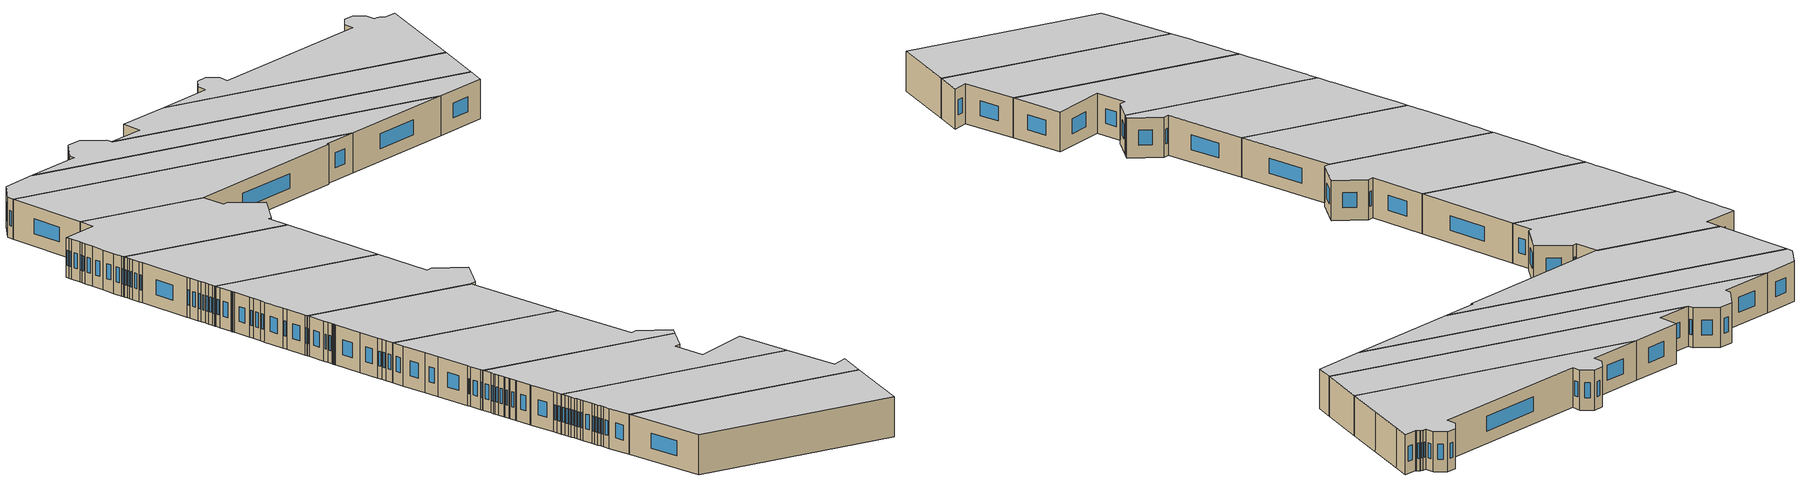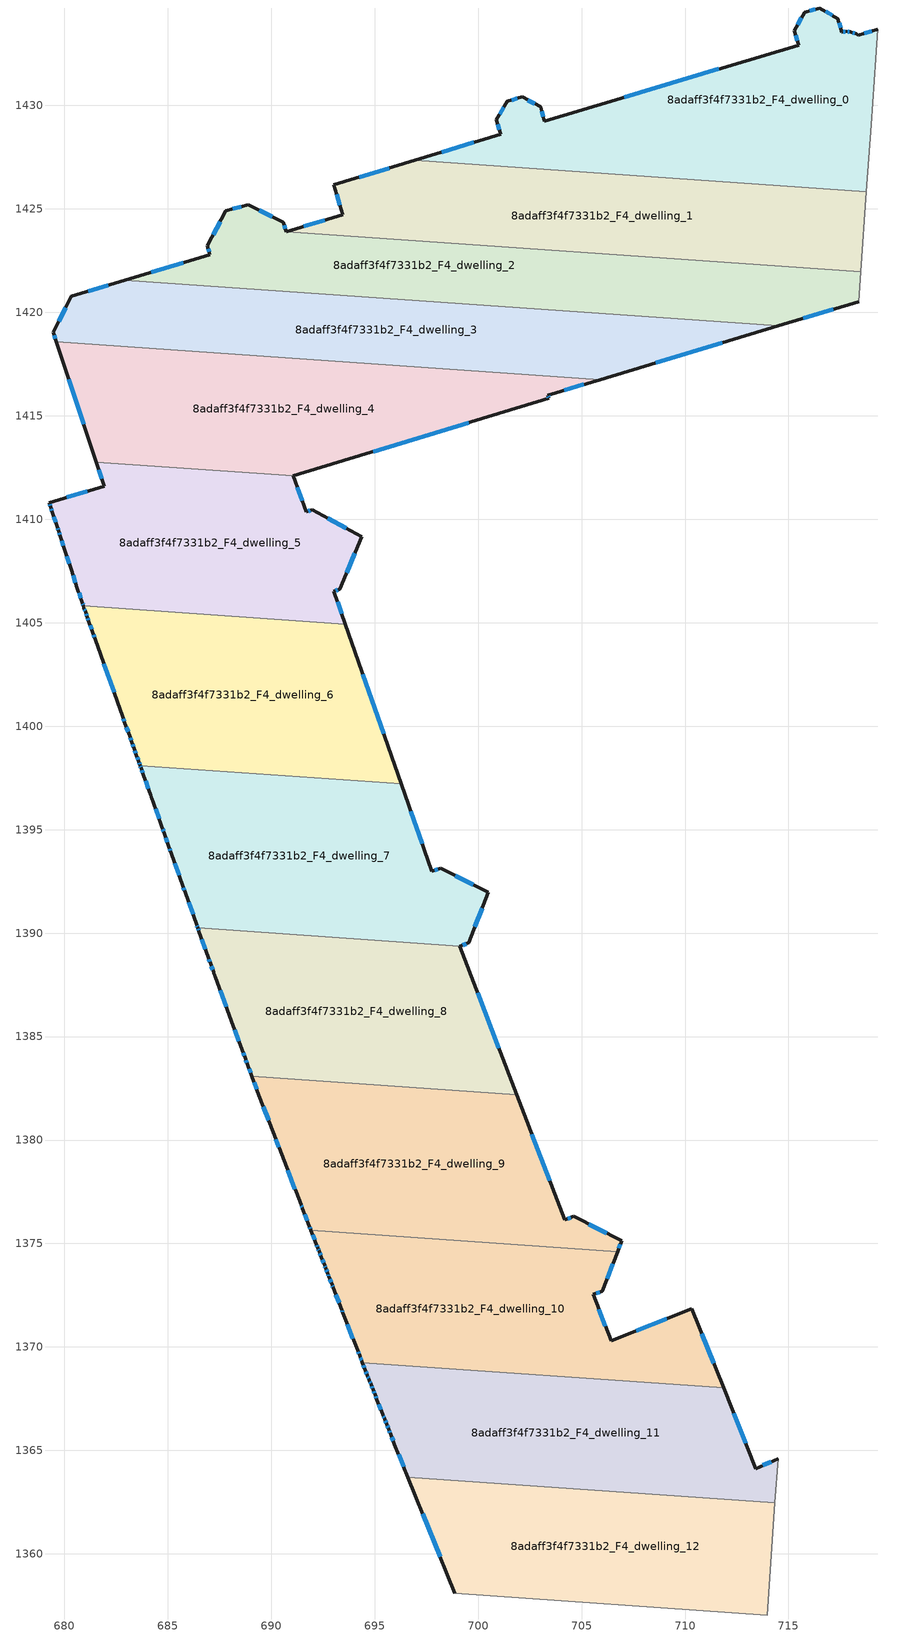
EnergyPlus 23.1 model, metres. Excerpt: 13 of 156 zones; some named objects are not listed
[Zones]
8adaff3f4f7331b2_F4_dwelling_0
 floor to 8adaff3f4f7331b2_F3_dwelling_0 (EU_floor_Construction): 719.31,1433.68 718.76,1425.82 696.94,1427.34 701.1,1428.6 700.89,1429.3 701.4,1430.2 702.12,1430.41 703.03,1429.93 703.21,1429.23 715.49,1432.92 715.28,1433.62 715.79,1434.51 716.52,1434.71 717.39,1434.19 717.58,1433.54 717.8,1433.58 717.99,1433.56 718.04,1433.55 718.27,1433.46 718.36,1433.4 z12
 wall outside (EU_wall_Construction): 719.31,1433.68 718.36,1433.4 718.27,1433.46 718.04,1433.55 717.99,1433.56 717.8,1433.58 717.58,1433.54 717.39,1434.19 716.52,1434.71 715.79,1434.51 715.28,1433.62 715.49,1432.92 703.21,1429.23 703.03,1429.93 702.12,1430.41 701.4,1430.2 700.89,1429.3 701.1,1428.6 696.94,1427.34 z12:15
 wall to 8adaff3f4f7331b2_F4_dwelling_1 (EU_wall_Construction): 696.94,1427.34 718.76,1425.82 z12:15
 wall to 8adaff3f4f7331b2_F4_dwelling_19 (EU_wall_Construction): 718.76,1425.82 718.99,1429.07 z12:15
 wall to 8adaff3f4f7331b2_F4_dwelling_17 (EU_wall_Construction): 719.21,1432.26 719.31,1433.68 z12:15
 wall to 8adaff3f4f7331b2_F4_dwelling_18 (EU_wall_Construction): 718.99,1429.07 719.21,1432.26 z12:15
 window (EU_Window_Construction): 701.9,1430.34 701.63,1430.26 / 702.75,1430.08 702.41,1430.26 / 703.15,1429.45 703.09,1429.71 / 711.64,1431.76 707.06,1430.39 / 715.34,1433.4 715.42,1433.14 / 715.63,1434.23 715.44,1433.9 / 716.29,1434.65 716.02,1434.57 / 717.12,1434.35 716.79,1434.55 / 717.52,1433.75 717.45,1433.99 / 717.73,1433.57 717.65,1433.55 / 717.93,1433.56 717.86,1433.57 / 718.2,1433.49 718.11,1433.52 / 719.01,1433.59 718.66,1433.49 / 699.8,1428.21 698.24,1427.74 / 700.95,1429.08 701.03,1428.82 / 701.24,1429.92 701.05,1429.58 z12.94:14.06
 ceiling to 8adaff3f4f7331b2_F5_dwelling_0 (EU_floor_Construction): 718.76,1425.82 719.31,1433.68 718.36,1433.4 718.27,1433.46 718.04,1433.55 717.99,1433.56 717.8,1433.58 717.58,1433.54 717.39,1434.19 716.52,1434.71 715.79,1434.51 715.28,1433.62 715.49,1432.92 703.21,1429.23 703.03,1429.93 702.12,1430.41 701.4,1430.2 700.89,1429.3 701.1,1428.6 696.94,1427.34 z15
8adaff3f4f7331b2_F4_dwelling_1
 floor to 8adaff3f4f7331b2_F3_dwelling_1 (EU_floor_Construction): 718.76,1425.82 718.49,1421.97 690.72,1423.9 693.46,1424.72 693.03,1426.16 696.94,1427.34 z12
 wall outside (EU_wall_Construction): 696.94,1427.34 693.03,1426.16 693.46,1424.72 690.72,1423.9 z12:15
 wall to 8adaff3f4f7331b2_F4_dwelling_2 (EU_wall_Construction): 690.72,1423.9 718.49,1421.97 z12:15
 wall to 8adaff3f4f7331b2_F4_dwelling_19 (EU_wall_Construction): 718.49,1421.97 718.76,1425.82 z12:15
 window (EU_Window_Construction): 692.6,1424.46 691.58,1424.16 / 693.16,1425.71 693.32,1425.17 / 695.71,1426.97 694.26,1426.53 z12.94:14.06
 ceiling to 8adaff3f4f7331b2_F5_dwelling_1 (EU_floor_Construction): 718.49,1421.97 718.76,1425.82 696.94,1427.34 693.03,1426.16 693.46,1424.72 690.72,1423.9 z15
8adaff3f4f7331b2_F4_dwelling_10
 floor to 8adaff3f4f7331b2_F3_dwelling_10 (EU_floor_Construction): 710.33,1371.85 711.86,1368.02 694.41,1369.23 694.27,1369.59 694.18,1369.83 693.46,1371.66 693.41,1371.8 692.99,1372.87 692.94,1373 692.79,1373.41 692.73,1373.54 692.63,1373.81 692.58,1373.94 692.42,1374.35 692.32,1374.61 692.25,1374.79 692.18,1374.96 691.92,1375.64 706.74,1374.61 706.01,1372.7 705.57,1372.54 706.42,1370.29 z12
 wall outside (EU_wall_Construction): 691.92,1375.64 692.18,1374.96 692.25,1374.79 692.32,1374.61 692.42,1374.35 692.58,1373.94 692.63,1373.81 692.73,1373.54 692.79,1373.41 692.94,1373 692.99,1372.87 693.41,1371.8 693.46,1371.66 694.18,1369.83 694.27,1369.59 694.41,1369.23 / 711.86,1368.02 710.33,1371.85 706.42,1370.29 705.57,1372.54 706.01,1372.7 706.74,1374.61 z12:15
 wall to 8adaff3f4f7331b2_F4_dwelling_9 (EU_wall_Construction): 706.74,1374.61 691.92,1375.64 z12:15
 wall to 8adaff3f4f7331b2_F4_dwelling_11 (EU_wall_Construction): 694.41,1369.23 711.86,1368.02 z12:15
 window (EU_Window_Construction): 693.43,1371.76 693.45,1371.71 / 693.12,1372.53 693.28,1372.13 / 692.96,1372.96 692.98,1372.91 / 692.83,1373.28 692.89,1373.13 / 692.75,1373.5 692.77,1373.45 / 692.66,1373.73 692.7,1373.63 / 692.59,1373.9 692.61,1373.85 / 692.47,1374.22 692.53,1374.07 / 692.35,1374.53 692.39,1374.43 / 692.27,1374.73 692.3,1374.67 / 692.2,1374.91 692.23,1374.84 / 692,1375.43 692.1,1375.17 / 706.24,1373.3 706.51,1374.01 / 705.71,1372.59 705.87,1372.65 / 706.16,1371 705.84,1371.83 / 709.11,1371.36 707.65,1370.78 / 711.38,1369.22 710.81,1370.65 / 694.31,1369.48 694.37,1369.35 / 694.21,1369.76 694.24,1369.67 / 693.69,1371.09 693.95,1370.41 z12.94:14.06
 ceiling to 8adaff3f4f7331b2_F5_dwelling_10 (EU_floor_Construction): 711.86,1368.02 710.33,1371.85 706.42,1370.29 705.57,1372.54 706.01,1372.7 706.74,1374.61 691.92,1375.64 692.18,1374.96 692.25,1374.79 692.32,1374.61 692.42,1374.35 692.58,1373.94 692.63,1373.81 692.73,1373.54 692.79,1373.41 692.94,1373 692.99,1372.87 693.41,1371.8 693.46,1371.66 694.18,1369.83 694.27,1369.59 694.41,1369.23 z15
8adaff3f4f7331b2_F4_dwelling_11
 floor to 8adaff3f4f7331b2_F3_dwelling_11 (EU_floor_Construction): 711.86,1368.02 713.41,1364.12 714.49,1364.6 714.34,1362.46 696.61,1363.7 695.96,1365.31 695.77,1365.78 695.68,1366.01 695.58,1366.26 695.49,1366.5 695.4,1366.74 695.11,1367.45 695.02,1367.69 694.93,1367.93 694.83,1368.17 694.74,1368.4 694.65,1368.64 694.55,1368.88 694.41,1369.23 z12
 wall outside (EU_wall_Construction): 694.41,1369.23 694.55,1368.88 694.65,1368.64 694.74,1368.4 694.83,1368.17 694.93,1367.93 695.02,1367.69 695.11,1367.45 695.4,1366.74 695.49,1366.5 695.58,1366.26 695.68,1366.01 695.77,1365.78 695.96,1365.31 696.61,1363.7 / 714.49,1364.6 713.41,1364.12 711.86,1368.02 z12:15
 wall to 8adaff3f4f7331b2_F4_dwelling_12 (EU_wall_Construction): 696.61,1363.7 714.34,1362.46 z12:15
 wall to 8adaff3f4f7331b2_F4_dwelling_13 (EU_wall_Construction): 714.34,1362.46 714.49,1364.6 z12:15
 window (EU_Window_Construction): 695.61,1366.18 695.65,1366.09 / 695.52,1366.42 695.55,1366.33 / 695.42,1366.66 695.46,1366.57 / 695.2,1367.23 695.31,1366.96 / 695.05,1367.61 695.08,1367.52 / 694.95,1367.85 694.99,1367.76 / 694.86,1368.09 694.9,1368 / 694.77,1368.33 694.8,1368.24 / 694.67,1368.57 694.71,1368.48 / 694.58,1368.8 694.62,1368.71 / 694.45,1369.12 694.51,1368.99 / 712.93,1365.34 712.35,1366.8 / 714.16,1364.45 713.75,1364.27 / 696.16,1364.8 696.4,1364.2 / 695.83,1365.64 695.9,1365.46 / 695.71,1365.94 695.74,1365.86 z12.94:14.06
 ceiling to 8adaff3f4f7331b2_F5_dwelling_11 (EU_floor_Construction): 714.34,1362.46 714.49,1364.6 713.41,1364.12 711.86,1368.02 694.41,1369.23 694.55,1368.88 694.65,1368.64 694.74,1368.4 694.83,1368.17 694.93,1367.93 695.02,1367.69 695.11,1367.45 695.4,1366.74 695.49,1366.5 695.58,1366.26 695.68,1366.01 695.77,1365.78 695.96,1365.31 696.61,1363.7 z15
8adaff3f4f7331b2_F4_dwelling_12
 floor to 8adaff3f4f7331b2_F3_dwelling_12 (EU_floor_Construction): 714.34,1362.46 713.97,1357.05 698.87,1358.1 696.61,1363.7 z12
 wall outside (EU_wall_Construction): 696.61,1363.7 698.87,1358.1 z12:15
 wall to 8adaff3f4f7331b2_F4_dwelling_13 (EU_wall_Construction): 698.87,1358.1 713.97,1357.05 714.34,1362.46 z12:15
 window (EU_Window_Construction): 697.32,1361.94 698.16,1359.85 z12.94:14.06
 ceiling to 8adaff3f4f7331b2_F5_dwelling_12 (EU_floor_Construction): 713.97,1357.05 714.34,1362.46 696.61,1363.7 698.87,1358.1 z15
8adaff3f4f7331b2_F4_dwelling_2
 floor to 8adaff3f4f7331b2_F3_dwelling_2 (EU_floor_Construction): 718.49,1421.97 718.39,1420.52 714.51,1419.35 682.93,1421.55 687.04,1422.79 686.92,1423.21 687.81,1424.9 688.88,1425.21 690.59,1424.36 690.72,1423.9 z12
 wall outside (EU_wall_Construction): 690.72,1423.9 690.59,1424.36 688.88,1425.21 687.81,1424.9 686.92,1423.21 687.04,1422.79 682.93,1421.55 / 714.51,1419.35 718.39,1420.52 z12:15
 wall to 8adaff3f4f7331b2_F4_dwelling_3 (EU_wall_Construction): 682.93,1421.55 714.51,1419.35 z12:15
 wall to 8adaff3f4f7331b2_F4_dwelling_19 (EU_wall_Construction): 718.39,1420.52 718.49,1421.97 z12:15
 window (EU_Window_Construction): 690.68,1424.04 690.63,1424.21 / 715.72,1419.72 717.17,1420.15 / 685.75,1422.4 684.22,1421.94 / 686.95,1423.08 687,1422.92 / 687.53,1424.37 687.2,1423.74 / 688.55,1425.11 688.15,1424.99 / 690.05,1424.62 689.42,1424.94 z12.94:14.06
 ceiling to 8adaff3f4f7331b2_F5_dwelling_2 (EU_floor_Construction): 718.39,1420.52 718.49,1421.97 690.72,1423.9 690.59,1424.36 688.88,1425.21 687.81,1424.9 686.92,1423.21 687.04,1422.79 682.93,1421.55 714.51,1419.35 z15
8adaff3f4f7331b2_F4_dwelling_3
 floor to 8adaff3f4f7331b2_F3_dwelling_3 (EU_floor_Construction): 714.51,1419.35 705.9,1416.75 679.62,1418.58 679.47,1419.04 680.35,1420.77 682.93,1421.55 z12
 wall outside (EU_wall_Construction): 705.9,1416.75 714.51,1419.35 / 682.93,1421.55 680.35,1420.77 679.47,1419.04 679.62,1418.58 z12:15
 wall to 8adaff3f4f7331b2_F4_dwelling_4 (EU_wall_Construction): 679.62,1418.58 705.9,1416.75 z12:15
 window (EU_Window_Construction): 708.6,1417.57 711.81,1418.53 / 679.51,1418.89 679.57,1418.73 / 680.07,1420.23 679.74,1419.58 / 682.12,1421.31 681.16,1421.01 z12.94:14.06
 ceiling to 8adaff3f4f7331b2_F5_dwelling_3 (EU_floor_Construction): 714.51,1419.35 682.93,1421.55 680.35,1420.77 679.47,1419.04 679.62,1418.58 705.9,1416.75 z15
8adaff3f4f7331b2_F4_dwelling_4
 floor to 8adaff3f4f7331b2_F3_dwelling_4 (EU_floor_Construction): 705.9,1416.75 703.38,1415.99 703.42,1415.84 691.07,1412.1 681.55,1412.76 679.62,1418.58 z12
 wall outside (EU_wall_Construction): 691.07,1412.1 703.42,1415.84 703.38,1415.99 705.9,1416.75 / 679.62,1418.58 681.55,1412.76 z12:15
 wall to 8adaff3f4f7331b2_F4_dwelling_5 (EU_wall_Construction): 681.55,1412.76 691.07,1412.1 z12:15
 window (EU_Window_Construction): 703.41,1415.89 703.39,1415.94 / 694.94,1413.27 699.55,1414.67 / 680.22,1416.76 680.94,1414.59 / 704.17,1416.23 705.11,1416.51 z12.94:14.06
 ceiling to 8adaff3f4f7331b2_F5_dwelling_4 (EU_floor_Construction): 703.42,1415.84 703.38,1415.99 705.9,1416.75 679.62,1418.58 681.55,1412.76 691.07,1412.1 z15
8adaff3f4f7331b2_F4_dwelling_5
 floor to 8adaff3f4f7331b2_F3_dwelling_5 (EU_floor_Construction): 691.97,1410.45 694.39,1409.15 693.31,1406.62 693.03,1406.52 693.59,1404.94 680.92,1405.82 680.87,1405.96 680.64,1406.65 680.33,1407.57 680.03,1408.5 679.8,1409.19 679.73,1409.42 679.65,1409.65 679.43,1410.34 679.35,1410.57 679.28,1410.8 681.94,1411.6 681.55,1412.76 691.07,1412.1 691.69,1410.36 z12
 wall outside (EU_wall_Construction): 681.55,1412.76 681.94,1411.6 679.28,1410.8 679.35,1410.57 679.43,1410.34 679.65,1409.65 679.73,1409.42 679.8,1409.19 680.03,1408.5 680.33,1407.57 680.64,1406.65 680.87,1405.96 680.92,1405.82 / 693.59,1404.94 693.03,1406.52 693.31,1406.62 694.39,1409.15 691.97,1410.45 691.69,1410.36 691.07,1412.1 z12:15
 wall to 8adaff3f4f7331b2_F4_dwelling_6 (EU_wall_Construction): 680.92,1405.82 693.59,1404.94 z12:15
 window (EU_Window_Construction): 680.12,1408.21 680.24,1407.86 / 679.87,1408.97 679.96,1408.71 / 679.75,1409.35 679.78,1409.26 / 679.68,1409.58 679.7,1409.49 / 679.5,1410.12 679.58,1409.87 / 679.38,1410.5 679.4,1410.41 / 679.3,1410.73 679.33,1410.64 / 681.1,1411.35 680.11,1411.05 / 681.67,1412.4 681.81,1411.96 / 691.5,1410.9 691.27,1411.55 / 691.89,1410.42 691.78,1410.39 / 693.63,1409.56 692.73,1410.04 / 693.65,1407.41 694.05,1408.35 / 693.12,1406.55 693.22,1406.59 / 693.41,1405.43 693.21,1406.03 / 680.89,1405.92 680.91,1405.87 / 680.71,1406.44 680.8,1406.18 / 680.43,1407.28 680.54,1406.94 z12.94:14.06
 ceiling to 8adaff3f4f7331b2_F5_dwelling_5 (EU_floor_Construction): 693.59,1404.94 693.03,1406.52 693.31,1406.62 694.39,1409.15 691.97,1410.45 691.69,1410.36 691.07,1412.1 681.55,1412.76 681.94,1411.6 679.28,1410.8 679.35,1410.57 679.43,1410.34 679.65,1409.65 679.73,1409.42 679.8,1409.19 680.03,1408.5 680.33,1407.57 680.64,1406.65 680.87,1405.96 680.92,1405.82 z15
8adaff3f4f7331b2_F4_dwelling_6
 floor to 8adaff3f4f7331b2_F3_dwelling_6 (EU_floor_Construction): 693.59,1404.94 696.29,1397.21 683.67,1398.09 683.6,1398.29 683.49,1398.6 683.38,1398.91 683.27,1399.22 683.16,1399.53 682.93,1400.15 682.82,1400.46 681.49,1404.2 681.38,1404.51 681.19,1405.05 681.11,1405.28 681.03,1405.5 680.95,1405.73 680.92,1405.82 z12
 wall outside (EU_wall_Construction): 680.92,1405.82 680.95,1405.73 681.03,1405.5 681.11,1405.28 681.19,1405.05 681.38,1404.51 681.49,1404.2 682.82,1400.46 682.93,1400.15 683.16,1399.53 683.27,1399.22 683.38,1398.91 683.49,1398.6 683.6,1398.29 683.67,1398.09 / 696.29,1397.21 693.59,1404.94 z12:15
 wall to 8adaff3f4f7331b2_F4_dwelling_7 (EU_wall_Construction): 683.67,1398.09 696.29,1397.21 z12:15
 window (EU_Window_Construction): 683.3,1399.12 683.34,1399 / 683.19,1399.43 683.23,1399.32 / 683,1399.96 683.09,1399.72 / 682.86,1400.37 682.9,1400.25 / 681.91,1403.03 682.41,1401.63 / 681.42,1404.41 681.46,1404.29 / 681.25,1404.88 681.32,1404.68 / 681.14,1405.2 681.17,1405.12 / 681.06,1405.43 681.09,1405.35 / 680.98,1405.66 681.01,1405.58 / 695.44,1399.63 694.43,1402.52 / 683.62,1398.22 683.65,1398.15 / 683.52,1398.5 683.57,1398.38 / 683.41,1398.81 683.45,1398.69 z12.94:14.06
 ceiling to 8adaff3f4f7331b2_F5_dwelling_6 (EU_floor_Construction): 696.29,1397.21 693.59,1404.94 680.92,1405.82 680.95,1405.73 681.03,1405.5 681.11,1405.28 681.19,1405.05 681.38,1404.51 681.49,1404.2 682.82,1400.46 682.93,1400.15 683.16,1399.53 683.27,1399.22 683.38,1398.91 683.49,1398.6 683.6,1398.29 683.67,1398.09 z15
8adaff3f4f7331b2_F4_dwelling_7
 floor to 8adaff3f4f7331b2_F3_dwelling_7 (EU_floor_Construction): 696.29,1397.21 697.77,1392.99 698.18,1393.14 700.48,1391.96 699.56,1389.54 699.12,1389.37 686.45,1390.25 686.4,1390.41 685.84,1391.98 685.73,1392.29 685.17,1393.87 685.06,1394.18 684.83,1394.81 684.72,1395.13 684.27,1396.4 684.25,1396.45 684.23,1396.53 684.21,1396.57 684.2,1396.61 684.19,1396.63 684.17,1396.67 683.82,1397.66 683.71,1397.97 683.67,1398.09 z12
 wall outside (EU_wall_Construction): 683.67,1398.09 683.71,1397.97 683.82,1397.66 684.17,1396.67 684.19,1396.63 684.2,1396.61 684.21,1396.57 684.23,1396.53 684.25,1396.45 684.27,1396.4 684.72,1395.13 684.83,1394.81 685.06,1394.18 685.17,1393.87 685.73,1392.29 685.84,1391.98 686.4,1390.41 686.45,1390.25 / 699.12,1389.37 699.56,1389.54 700.48,1391.96 698.18,1393.14 697.77,1392.99 696.29,1397.21 z12:15
 wall to 8adaff3f4f7331b2_F4_dwelling_8 (EU_wall_Construction): 686.45,1390.25 699.12,1389.37 z12:15
 window (EU_Window_Construction): 685.76,1392.2 685.8,1392.08 / 685.34,1393.38 685.55,1392.79 / 685.09,1394.09 685.13,1393.97 / 684.9,1394.62 684.99,1394.38 / 684.76,1395.03 684.8,1394.91 / 684.41,1396 684.58,1395.53 / 683.93,1397.35 684.06,1396.98 / 683.75,1397.88 683.79,1397.76 / 683.68,1398.05 683.7,1398.01 / 697.3,1394.31 696.75,1395.89 / 698.05,1393.09 697.9,1393.04 / 699.76,1392.33 698.9,1392.77 / 699.85,1390.3 700.19,1391.2 / 699.26,1389.42 699.42,1389.49 / 686.42,1390.36 686.44,1390.3 / 686.01,1391.49 686.22,1390.9 z12.94:14.06
 ceiling to 8adaff3f4f7331b2_F5_dwelling_7 (EU_floor_Construction): 699.56,1389.54 700.48,1391.96 698.18,1393.14 697.77,1392.99 696.29,1397.21 683.67,1398.09 683.71,1397.97 683.82,1397.66 684.17,1396.67 684.19,1396.63 684.2,1396.61 684.21,1396.57 684.23,1396.53 684.25,1396.45 684.27,1396.4 684.72,1395.13 684.83,1394.81 685.06,1394.18 685.17,1393.87 685.73,1392.29 685.84,1391.98 686.4,1390.41 686.45,1390.25 699.12,1389.37 z15
8adaff3f4f7331b2_F4_dwelling_8
 floor to 8adaff3f4f7331b2_F3_dwelling_8 (EU_floor_Construction): 699.12,1389.37 701.87,1382.18 689.07,1383.08 688.87,1383.61 688.74,1383.97 688.6,1384.33 688.07,1385.77 687.29,1387.89 687.28,1387.93 687.27,1387.97 687.25,1388.02 687.23,1388.07 687.21,1388.11 687.07,1388.52 686.96,1388.83 686.51,1390.09 686.45,1390.25 z12
 wall outside (EU_wall_Construction): 686.45,1390.25 686.51,1390.09 686.96,1388.83 687.07,1388.52 687.21,1388.11 687.23,1388.07 687.25,1388.02 687.27,1387.97 687.28,1387.93 687.29,1387.89 688.07,1385.77 688.6,1384.33 688.74,1383.97 688.87,1383.61 689.07,1383.08 / 701.87,1382.18 699.12,1389.37 z12:15
 wall to 8adaff3f4f7331b2_F4_dwelling_9 (EU_wall_Construction): 689.07,1383.08 701.87,1382.18 z12:15
 window (EU_Window_Construction): 688.24,1385.32 688.44,1384.78 / 687.54,1387.23 687.83,1386.44 / 687.11,1388.39 687.17,1388.24 / 686.99,1388.73 687.03,1388.62 / 686.65,1389.7 686.82,1389.23 / 686.47,1390.2 686.49,1390.14 / 701.01,1384.44 699.98,1387.12 / 688.93,1383.44 689.01,1383.24 / 688.78,1383.86 688.83,1383.72 / 688.65,1384.22 688.7,1384.08 z12.94:14.06
 ceiling to 8adaff3f4f7331b2_F5_dwelling_8 (EU_floor_Construction): 701.87,1382.18 699.12,1389.37 686.45,1390.25 686.51,1390.09 686.96,1388.83 687.07,1388.52 687.21,1388.11 687.23,1388.07 687.25,1388.02 687.27,1387.97 687.28,1387.93 687.29,1387.89 688.07,1385.77 688.6,1384.33 688.74,1383.97 688.87,1383.61 689.07,1383.08 z15
8adaff3f4f7331b2_F4_dwelling_9
 floor to 8adaff3f4f7331b2_F3_dwelling_9 (EU_floor_Construction): 701.87,1382.18 704.19,1376.14 704.63,1376.31 706.94,1375.13 706.74,1374.61 691.92,1375.64 691.91,1375.65 691.85,1375.83 691.51,1376.7 691.44,1376.87 690.5,1379.31 690.09,1380.38 689.41,1382.18 689.07,1383.08 z12
 wall outside (EU_wall_Construction): 689.07,1383.08 689.41,1382.18 690.09,1380.38 690.5,1379.31 691.44,1376.87 691.51,1376.7 691.85,1375.83 691.91,1375.65 691.92,1375.64 / 706.74,1374.61 706.94,1375.13 704.63,1376.31 704.19,1376.14 701.87,1382.18 z12:15
 window (EU_Window_Construction): 691.46,1376.81 691.49,1376.75 / 690.8,1378.54 691.15,1377.63 / 690.22,1380.05 690.37,1379.64 / 689.62,1381.61 689.88,1380.94 / 689.18,1382.79 689.3,1382.46 / 703.46,1378.04 702.6,1380.29 / 704.49,1376.26 704.33,1376.19 / 706.21,1375.5 705.35,1375.94 / 706.8,1374.77 706.87,1374.97 / 691.87,1375.77 691.89,1375.71 / 691.62,1376.42 691.74,1376.1 z12.94:14.06
 ceiling to 8adaff3f4f7331b2_F5_dwelling_9 (EU_floor_Construction): 706.74,1374.61 706.94,1375.13 704.63,1376.31 704.19,1376.14 701.87,1382.18 689.07,1383.08 689.41,1382.18 690.09,1380.38 690.5,1379.31 691.44,1376.87 691.51,1376.7 691.85,1375.83 691.91,1375.65 691.92,1375.64 z15
[Building]
EU S2 Campaign: North Axis=0; Terrain=City; Solar Distribution=FullExterior
[Site:Location]
Vienna: Latitude=48; Longitude=16.5; Time Zone=1; Elevation=183
[SizingPeriod:WeatherFileDays]
AnnualSizingPeriod: Begin Month=1; Begin Day of Month=1; End Month=12; End Day of Month=31; Day of Week for Start Day=Monday; Use Weather File Daylight Saving Period=No; Use Weather File Rain and Snow Indicators=No
[MATERIAL]
EU_InternalMass_Material: Roughness=MediumRough; Thickness=0.1; Conductivity=1; Density=1800; Specific Heat=900; Thermal Absorptance=0.9; Solar Absorptance=0.7; Visible Absorptance=0.7
[MATERIAL:NOMASS] Roughness=MediumRough; Thermal Absorptance=0.9; Solar Absorptance=0.7; Visible Absorptance=0.7
Name | Thermal Resistance
EU_wall_NoMass | 0.914258
EU_floor_NoMass | 1.09711
[WINDOWMATERIAL:SIMPLEGLAZINGSYSTEM]
EU_Window_SimpleGlazing: UFactor=2.09642; Solar Heat Gain Coefficient=0.65; Visible Transmittance=0.65
[CONSTRUCTION]
EU_wall_Construction: EU_wall_NoMass
EU_floor_Construction: EU_floor_NoMass
EU_Window_Construction: EU_Window_SimpleGlazing
EU_InternalMass_Construction: EU_InternalMass_Material
[ZONE] Type=1; Multiplier=1; Ceiling Height=autocalculate; Floor Area=autocalculate; Part of Total Floor Area=Yes
Name | Volume
8adaff3f4f7331b2_F4_dwelling_0 | 286.055
8adaff3f4f7331b2_F4_dwelling_1 | 290.933
8adaff3f4f7331b2_F4_dwelling_10 | 286.036
8adaff3f4f7331b2_F4_dwelling_11 | 286.045
8adaff3f4f7331b2_F4_dwelling_12 | 267.985
8adaff3f4f7331b2_F4_dwelling_2 | 281.104
8adaff3f4f7331b2_F4_dwelling_3 | 286.068
8adaff3f4f7331b2_F4_dwelling_4 | 307.83
8adaff3f4f7331b2_F4_dwelling_5 | 264.242
8adaff3f4f7331b2_F4_dwelling_6 | 286.013
8adaff3f4f7331b2_F4_dwelling_7 | 304.587
8adaff3f4f7331b2_F4_dwelling_8 | 267.466
8adaff3f4f7331b2_F4_dwelling_9 | 286.03
[INTERNALMASS] Construction=EU_InternalMass_Construction
Name | Zone or ZoneList | Surface Area
8adaff3f4f7331b2_F4_dwelling_0_EU_InternalMass | 8adaff3f4f7331b2_F4_dwelling_0 | 95.3512
8adaff3f4f7331b2_F4_dwelling_1_EU_InternalMass | 8adaff3f4f7331b2_F4_dwelling_1 | 96.978
8adaff3f4f7331b2_F4_dwelling_2_EU_InternalMass | 8adaff3f4f7331b2_F4_dwelling_2 | 93.701
8adaff3f4f7331b2_F4_dwelling_3_EU_InternalMass | 8adaff3f4f7331b2_F4_dwelling_3 | 95.3557
8adaff3f4f7331b2_F4_dwelling_4_EU_InternalMass | 8adaff3f4f7331b2_F4_dwelling_4 | 102.61
8adaff3f4f7331b2_F4_dwelling_5_EU_InternalMass | 8adaff3f4f7331b2_F4_dwelling_5 | 88.0809
8adaff3f4f7331b2_F4_dwelling_6_EU_InternalMass | 8adaff3f4f7331b2_F4_dwelling_6 | 95.3409
8adaff3f4f7331b2_F4_dwelling_7_EU_InternalMass | 8adaff3f4f7331b2_F4_dwelling_7 | 101.53
8adaff3f4f7331b2_F4_dwelling_8_EU_InternalMass | 8adaff3f4f7331b2_F4_dwelling_8 | 89.1552
8adaff3f4f7331b2_F4_dwelling_9_EU_InternalMass | 8adaff3f4f7331b2_F4_dwelling_9 | 95.3439
8adaff3f4f7331b2_F4_dwelling_10_EU_InternalMass | 8adaff3f4f7331b2_F4_dwelling_10 | 95.3453
8adaff3f4f7331b2_F4_dwelling_11_EU_InternalMass | 8adaff3f4f7331b2_F4_dwelling_11 | 95.3489
8adaff3f4f7331b2_F4_dwelling_12_EU_InternalMass | 8adaff3f4f7331b2_F4_dwelling_12 | 89.3286
[OTHEREQUIPMENT] Fuel Type=Electricity; Design Level Calculation Method=Watts/Area; Power per Zone Floor Area=1; Fraction Latent=0; Fraction Radiant=0; Fraction Lost=0; Carbon Dioxide Generation Rate=0; EndUse Subcategory=EU_Step8_InternalGains
Name | Zone or ZoneList or Space or SpaceList | Schedule
EU_Step8_InternalGain_8adaff3f4f7331b2_F4_dwelling_0_f000 | 8adaff3f4f7331b2_F4_dwelling_0 | EU_Step8_GainSchedule_8adaff3f4f7331b2_F4_dwelling_0_f000
EU_Step8_InternalGain_8adaff3f4f7331b2_F4_dwelling_1_f000 | 8adaff3f4f7331b2_F4_dwelling_1 | EU_Step8_GainSchedule_8adaff3f4f7331b2_F4_dwelling_1_f000
EU_Step8_InternalGain_8adaff3f4f7331b2_F4_dwelling_2_f000 | 8adaff3f4f7331b2_F4_dwelling_2 | EU_Step8_GainSchedule_8adaff3f4f7331b2_F4_dwelling_2_f000
EU_Step8_InternalGain_8adaff3f4f7331b2_F4_dwelling_3_f000 | 8adaff3f4f7331b2_F4_dwelling_3 | EU_Step8_GainSchedule_8adaff3f4f7331b2_F4_dwelling_3_f000
EU_Step8_InternalGain_8adaff3f4f7331b2_F4_dwelling_4_f000 | 8adaff3f4f7331b2_F4_dwelling_4 | EU_Step8_GainSchedule_8adaff3f4f7331b2_F4_dwelling_4_f000
EU_Step8_InternalGain_8adaff3f4f7331b2_F4_dwelling_5_f000 | 8adaff3f4f7331b2_F4_dwelling_5 | EU_Step8_GainSchedule_8adaff3f4f7331b2_F4_dwelling_5_f000
EU_Step8_InternalGain_8adaff3f4f7331b2_F4_dwelling_6_f000 | 8adaff3f4f7331b2_F4_dwelling_6 | EU_Step8_GainSchedule_8adaff3f4f7331b2_F4_dwelling_6_f000
EU_Step8_InternalGain_8adaff3f4f7331b2_F4_dwelling_7_f000 | 8adaff3f4f7331b2_F4_dwelling_7 | EU_Step8_GainSchedule_8adaff3f4f7331b2_F4_dwelling_7_f000
EU_Step8_InternalGain_8adaff3f4f7331b2_F4_dwelling_8_f000 | 8adaff3f4f7331b2_F4_dwelling_8 | EU_Step8_GainSchedule_8adaff3f4f7331b2_F4_dwelling_8_f000
EU_Step8_InternalGain_8adaff3f4f7331b2_F4_dwelling_9_f000 | 8adaff3f4f7331b2_F4_dwelling_9 | EU_Step8_GainSchedule_8adaff3f4f7331b2_F4_dwelling_9_f000
EU_Step8_InternalGain_8adaff3f4f7331b2_F4_dwelling_10_f000 | 8adaff3f4f7331b2_F4_dwelling_10 | EU_Step8_GainSchedule_8adaff3f4f7331b2_F4_dwelling_10_f000
EU_Step8_InternalGain_8adaff3f4f7331b2_F4_dwelling_11_f000 | 8adaff3f4f7331b2_F4_dwelling_11 | EU_Step8_GainSchedule_8adaff3f4f7331b2_F4_dwelling_11_f000
EU_Step8_InternalGain_8adaff3f4f7331b2_F4_dwelling_12_f000 | 8adaff3f4f7331b2_F4_dwelling_12 | EU_Step8_GainSchedule_8adaff3f4f7331b2_F4_dwelling_12_f000
[ZONEVENTILATION:DESIGNFLOWRATE] Schedule=EU_AlwaysOn; Design Flow Rate Calculation Method=AirChanges/Hour; Air Changes per Hour=0.546891; Ventilation Type=Natural; Fan Pressure Rise=0; Fan Total Efficiency=1; Constant Term Coefficient=1; Temperature Term Coefficient=0; Velocity Term Coefficient=0; Velocity Squared Term Coefficient=0; Minimum Indoor Temperature=-100; Maximum Indoor Temperature=100; Delta Temperature=-100; Minimum Outdoor Temperature=-100; Maximum Outdoor Temperature=100; Maximum Wind Speed=40
Name | Zone or ZoneList or Space or SpaceList
EU_ConstantAir_8adaff3f4f7331b2_F4_dwelling_0 | 8adaff3f4f7331b2_F4_dwelling_0
EU_ConstantAir_8adaff3f4f7331b2_F4_dwelling_1 | 8adaff3f4f7331b2_F4_dwelling_1
EU_ConstantAir_8adaff3f4f7331b2_F4_dwelling_2 | 8adaff3f4f7331b2_F4_dwelling_2
EU_ConstantAir_8adaff3f4f7331b2_F4_dwelling_3 | 8adaff3f4f7331b2_F4_dwelling_3
EU_ConstantAir_8adaff3f4f7331b2_F4_dwelling_4 | 8adaff3f4f7331b2_F4_dwelling_4
EU_ConstantAir_8adaff3f4f7331b2_F4_dwelling_5 | 8adaff3f4f7331b2_F4_dwelling_5
EU_ConstantAir_8adaff3f4f7331b2_F4_dwelling_6 | 8adaff3f4f7331b2_F4_dwelling_6
EU_ConstantAir_8adaff3f4f7331b2_F4_dwelling_7 | 8adaff3f4f7331b2_F4_dwelling_7
EU_ConstantAir_8adaff3f4f7331b2_F4_dwelling_8 | 8adaff3f4f7331b2_F4_dwelling_8
EU_ConstantAir_8adaff3f4f7331b2_F4_dwelling_9 | 8adaff3f4f7331b2_F4_dwelling_9
EU_ConstantAir_8adaff3f4f7331b2_F4_dwelling_10 | 8adaff3f4f7331b2_F4_dwelling_10
EU_ConstantAir_8adaff3f4f7331b2_F4_dwelling_11 | 8adaff3f4f7331b2_F4_dwelling_11
EU_ConstantAir_8adaff3f4f7331b2_F4_dwelling_12 | 8adaff3f4f7331b2_F4_dwelling_12
[HVACTEMPLATE:ZONE:IDEALLOADSAIRSYSTEM] System Availability Schedule=EU_AlwaysOn; Maximum Heating Supply Air Temperature=50; Minimum Cooling Supply Air Temperature=13; Maximum Heating Supply Air Humidity Ratio=0.0156; Minimum Cooling Supply Air Humidity Ratio=0.0077; Heating Limit=NoLimit; Cooling Limit=NoLimit; Heating Availability Schedule=EU_AlwaysOn; Cooling Availability Schedule=EU_CoolingOff; Dehumidification Control Type=ConstantSensibleHeatRatio; Cooling Sensible Heat Ratio=0.7; Dehumidification Setpoint=60; Humidification Control Type=None; Humidification Setpoint=30; Outdoor Air Method=None; Outdoor Air Flow Rate per Person=0.00944; Outdoor Air Flow Rate per Zone Floor Area=0; Outdoor Air Flow Rate per Zone=0; Demand Controlled Ventilation Type=None; Outdoor Air Economizer Type=NoEconomizer; Heat Recovery Type=None; Sensible Heat Recovery Effectiveness=0.7; Latent Heat Recovery Effectiveness=0.65
Name | Template Thermostat
8adaff3f4f7331b2_F4_dwelling_0 | EU_HeatOnly_8adaff3f4f7331b2_F4_dwelling_0
8adaff3f4f7331b2_F4_dwelling_1 | EU_HeatOnly_8adaff3f4f7331b2_F4_dwelling_1
8adaff3f4f7331b2_F4_dwelling_2 | EU_HeatOnly_8adaff3f4f7331b2_F4_dwelling_2
8adaff3f4f7331b2_F4_dwelling_3 | EU_HeatOnly_8adaff3f4f7331b2_F4_dwelling_3
8adaff3f4f7331b2_F4_dwelling_4 | EU_HeatOnly_8adaff3f4f7331b2_F4_dwelling_4
8adaff3f4f7331b2_F4_dwelling_5 | EU_HeatOnly_8adaff3f4f7331b2_F4_dwelling_5
8adaff3f4f7331b2_F4_dwelling_6 | EU_HeatOnly_8adaff3f4f7331b2_F4_dwelling_6
8adaff3f4f7331b2_F4_dwelling_7 | EU_HeatOnly_8adaff3f4f7331b2_F4_dwelling_7
8adaff3f4f7331b2_F4_dwelling_8 | EU_HeatOnly_8adaff3f4f7331b2_F4_dwelling_8
8adaff3f4f7331b2_F4_dwelling_9 | EU_HeatOnly_8adaff3f4f7331b2_F4_dwelling_9
8adaff3f4f7331b2_F4_dwelling_10 | EU_HeatOnly_8adaff3f4f7331b2_F4_dwelling_10
8adaff3f4f7331b2_F4_dwelling_11 | EU_HeatOnly_8adaff3f4f7331b2_F4_dwelling_11
8adaff3f4f7331b2_F4_dwelling_12 | EU_HeatOnly_8adaff3f4f7331b2_F4_dwelling_12
[SIZING:ZONE] Zone Cooling Design Supply Air Temperature Input Method=SupplyAirTemperature; Zone Cooling Design Supply Air Temperature=13; Zone Heating Design Supply Air Temperature Input Method=SupplyAirTemperature; Zone Heating Design Supply Air Temperature=50; Zone Cooling Design Supply Air Humidity Ratio=0.008; Zone Heating Design Supply Air Humidity Ratio=0.008; Cooling Design Air Flow Method=DesignDay; Cooling Design Air Flow Rate=0; Cooling Minimum Air Flow per Zone Floor Area=0.000762; Cooling Minimum Air Flow=0; Cooling Minimum Air Flow Fraction=0.2; Heating Design Air Flow Method=DesignDay; Heating Design Air Flow Rate=0; Heating Maximum Air Flow per Zone Floor Area=0.002032; Heating Maximum Air Flow=0.141576; Heating Maximum Air Flow Fraction=0.3; Account for Dedicated Outdoor Air System=No; Dedicated Outdoor Air System Control Strategy=NeutralSupplyAir; Dedicated Outdoor Air Low Setpoint Temperature for Design=autosize; Dedicated Outdoor Air High Setpoint Temperature for Design=autosize; Zone Load Sizing Method=Sensible Load Only No Latent Load; Zone Latent Cooling Design Supply Air Humidity Ratio Input Method=HumidityRatioDifference; Zone Cooling Design Supply Air Humidity Ratio Difference=0.005; Zone Latent Heating Design Supply Air Humidity Ratio Input Method=HumidityRatioDifference; Zone Humidification Design Supply Air Humidity Ratio Difference=0.005
8adaff3f4f7331b2_F4_dwelling_0; 8adaff3f4f7331b2_F4_dwelling_1; 8adaff3f4f7331b2_F4_dwelling_2; 8adaff3f4f7331b2_F4_dwelling_3; 8adaff3f4f7331b2_F4_dwelling_4; 8adaff3f4f7331b2_F4_dwelling_5; 8adaff3f4f7331b2_F4_dwelling_6; 8adaff3f4f7331b2_F4_dwelling_7; 8adaff3f4f7331b2_F4_dwelling_8; 8adaff3f4f7331b2_F4_dwelling_9; 8adaff3f4f7331b2_F4_dwelling_10; 8adaff3f4f7331b2_F4_dwelling_11; 8adaff3f4f7331b2_F4_dwelling_12
[SCHEDULE:CONSTANT]
Name | Hourly Value
EU_AlwaysOn | 1
EU_CoolingOff | 0
[SCHEDULE:FILE] Column Number=1; Rows to Skip at Top=0; Number of Hours of Data=8760; Column Separator=Comma; Interpolate to Timestep=No; Minutes per Item=60; Adjust Schedule for Daylight Savings=Yes
Name | File
EU_Step8_GainSchedule_8adaff3f4f7331b2_F4_dwelling_0_f000 | ../../schedules/8adaff3f4f7331b2/8adaff3f4f7331b2_F4_dwelling_0_f000_gain.csv
EU_Step8_GainSchedule_8adaff3f4f7331b2_F4_dwelling_1_f000 | ../../schedules/8adaff3f4f7331b2/8adaff3f4f7331b2_F4_dwelling_1_f000_gain.csv
EU_Step8_GainSchedule_8adaff3f4f7331b2_F4_dwelling_2_f000 | ../../schedules/8adaff3f4f7331b2/8adaff3f4f7331b2_F4_dwelling_2_f000_gain.csv
EU_Step8_GainSchedule_8adaff3f4f7331b2_F4_dwelling_3_f000 | ../../schedules/8adaff3f4f7331b2/8adaff3f4f7331b2_F4_dwelling_3_f000_gain.csv
EU_Step8_GainSchedule_8adaff3f4f7331b2_F4_dwelling_4_f000 | ../../schedules/8adaff3f4f7331b2/8adaff3f4f7331b2_F4_dwelling_4_f000_gain.csv
EU_Step8_GainSchedule_8adaff3f4f7331b2_F4_dwelling_5_f000 | ../../schedules/8adaff3f4f7331b2/8adaff3f4f7331b2_F4_dwelling_5_f000_gain.csv
EU_Step8_GainSchedule_8adaff3f4f7331b2_F4_dwelling_6_f000 | ../../schedules/8adaff3f4f7331b2/8adaff3f4f7331b2_F4_dwelling_6_f000_gain.csv
EU_Step8_GainSchedule_8adaff3f4f7331b2_F4_dwelling_7_f000 | ../../schedules/8adaff3f4f7331b2/8adaff3f4f7331b2_F4_dwelling_7_f000_gain.csv
EU_Step8_GainSchedule_8adaff3f4f7331b2_F4_dwelling_8_f000 | ../../schedules/8adaff3f4f7331b2/8adaff3f4f7331b2_F4_dwelling_8_f000_gain.csv
EU_Step8_GainSchedule_8adaff3f4f7331b2_F4_dwelling_9_f000 | ../../schedules/8adaff3f4f7331b2/8adaff3f4f7331b2_F4_dwelling_9_f000_gain.csv
EU_Step8_GainSchedule_8adaff3f4f7331b2_F4_dwelling_10_f000 | ../../schedules/8adaff3f4f7331b2/8adaff3f4f7331b2_F4_dwelling_10_f000_gain.csv
EU_Step8_GainSchedule_8adaff3f4f7331b2_F4_dwelling_11_f000 | ../../schedules/8adaff3f4f7331b2/8adaff3f4f7331b2_F4_dwelling_11_f000_gain.csv
EU_Step8_GainSchedule_8adaff3f4f7331b2_F4_dwelling_12_f000 | ../../schedules/8adaff3f4f7331b2/8adaff3f4f7331b2_F4_dwelling_12_f000_gain.csv
